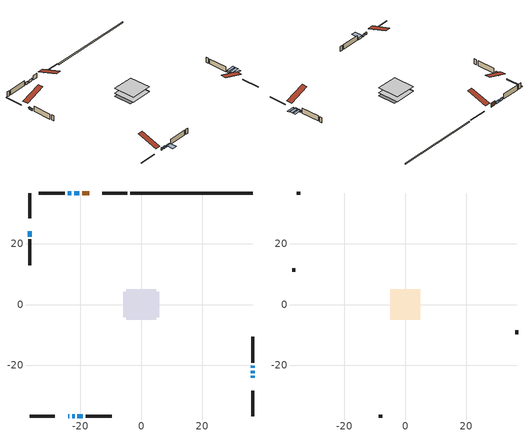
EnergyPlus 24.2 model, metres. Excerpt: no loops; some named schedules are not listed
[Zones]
conditioned space
 floor adiabatic (Floor2 construction): -4.95,-4.95 -4.95,4.95 4.95,4.95 4.95,-4.95 z0.25
 floor adiabatic (AdiabaticFloorConstruction): -4.94,-4.94 -4.94,4.94 4.94,4.94 4.94,-4.94 z0.25
 floor foundation (Slab1 construction): -5.94,-4.11 -5.94,4.11 5.94,4.11 5.94,-4.11 z-0.36
 wall outside (RimJoist1 construction): -4.52,36.64 -12.77,36.64 / -36.64,-36.64 -28.39,-36.64 / -36.64,36.64 -36.64,28.39 / 36.64,-36.64 36.64,-28.39 z0.25:0.55
 wall outside (AdiabaticWallConstruction 1): -17.17,36.64 -19.4,36.64 z0.25:2.28
 wall outside (AdiabaticWallConstruction): -24,-36.64 -23.64,-36.64 / -22.71,-36.64 -21.9,-36.64 / -20.32,36.64 -22.04,36.64 / -22.97,36.64 -24.19,36.64 z0.25:1.47; 36.64,-24 36.64,-23.48 z0.25:0.76; -20.97,-36.64 -19.14,-36.64 / 36.64,-22.56 36.64,-21.69 / -36.64,24 -36.64,22.32 z0.25:1.09; 36.64,-20.77 36.64,-20.05 z0.25:1.14
 wall outside (Wall1 construction): -25.12,36.64 -33.62,36.64 / -18.21,-36.64 -9.71,-36.64 / -36.64,21.39 -36.64,12.89 / 36.64,-19.13 36.64,-10.63 z0.25:2.69
 wall foundation (FoundationWall1 construction): 36.64,36.64 -3.6,36.64 z-0.36:0.25
 window (WindowConstruction 7): -23.99,-36.64 -23.64,-36.64 z0.25:1.47
 window (WindowConstruction 8): 36.64,-23.99 36.64,-23.49 z0.25:0.76
 window (WindowConstruction): -22.71,-36.64 -21.9,-36.64 z0.25:1.47
 window (WindowConstruction 1): -20.97,-36.64 -19.14,-36.64 z0.25:1.09
 window (WindowConstruction 2): -20.32,36.64 -22.04,36.64 z0.25:1.47
 window (WindowConstruction 3): -22.97,36.64 -24.19,36.64 z0.25:1.47
 window (WindowConstruction 4): 36.64,-22.56 36.64,-21.69 z0.25:1.09
 window (WindowConstruction 5): 36.64,-20.76 36.64,-20.06 z0.25:1.14
 window (WindowConstruction 6): -36.64,23.99 -36.64,22.32 z0.25:1.09
 door (Door): -17.17,36.64 -19.4,36.64 z0.25:2.28
 ceiling adiabatic (AdiabaticFloorConstruction): 4.94,-4.94 4.94,4.94 -4.94,4.94 -4.94,-4.94 z0.25
attic - vented
 floor to conditioned space (Floor1 construction Reversed): -4.95,-4.95 -4.95,4.95 4.95,4.95 4.95,-4.95 z2.69
 wall outside (Wall2 construction): -34.55,36.64 -35.71,36.64 / -8.78,-36.64 -7.63,-36.64 / -36.64,11.96 -36.64,10.81 / 36.64,-9.7 36.64,-8.54 z0.25:2.69
 roof outside (Roof1 construction): -16.24,36.64,2.69 -16.24,27,5.9 -13.7,27,5.9 -13.7,36.64,2.69; -24.92,-36.64,2.69 -24.92,-27,5.9 -27.46,-27,5.9 -27.46,-36.64,2.69; -36.64,24.92,2.69 -27,24.92,5.9 -27,27.46,5.9 -36.64,27.46,2.69; 36.64,-24.92,2.69 27,-24.92,5.9 27,-27.46,5.9 36.64,-27.46,2.69
shading: 36.64,-23.34 36.64,-24.14 40.3,-24.14 40.3,-23.34 z0.91; -18.99,-36.64 -21.12,-36.64 -21.12,-40.3 -18.99,-40.3 z1.24; 36.64,-21.54 36.64,-22.71 40.3,-22.71 40.3,-21.54 z1.24; 36.64,-19.91 36.64,-20.91 40.3,-20.91 40.3,-19.91 z1.29; -36.64,22.17 -36.64,24.14 -37.25,24.14 -37.25,22.17 z1.24
[Building]
Building 1: Terrain=Suburbs
[Site:Location]
Kamloops AP_BC: Latitude {deg}=50.7; Longitude {deg}=-120.45; Time Zone {hr}=-8; Elevation {m}=345; Keep Site Location Information=Yes
[Site:GroundTemperature:Shallow]
5.27319, 3.4012, 3.25128, 4.13963, 7.70588, 11.2555, 14.3329, 16.2823, 16.4479, 14.8624, 11.8635, 8.42276
[Site:WaterMainsTemperature]
Calculation Method=Schedule; Temperature Schedule=mains temperature schedule
[Material] Roughness=Rough; Thermal Absorptance=0.9
Name | Thickness {m} | Conductivity {W/m-K} | Density {kg/m3} | Specific Heat {J/kg-K} | Solar Absorptance | Visible Absorptance
asphalt or fiberglass shingles | 0.00635 | 0.162714 | 1121.4 | 1465.45 | 0.4 | 0.4
ceiling loosefill ins | 0.169333 | 0.0480833 | 16.02 | 1046.75 | 0.7 | 0.7
ceiling stud and cavity | 0.1397 | 0.137738 | 65.682 | 1177.47 | 0.7 | 0.7
concrete 4.0 in. | 0.1016 | 1.803125 | 2242.8 | 837.4 | 0.7 | 0.7
concrete 8.0 in. | 0.2032 | 1.803125 | 2242.8 | 837.4 | 0.7 | 0.7
door material | 0.04445 | 0.0451087 | 512.64 | 1214.23 | 0.7 | 0.7
exterior vertical ins | 0.0249755 | 0.029427 | 32.04 | 1214.23 | 0.7 | 0.7
floor covering | 0.0127 | 9.015625 | 54.468 | 1339.84 | 0.6 | 0.6
floor covering 1 | 0.0127 | 0.0433444 | 54.468 | 1339.84 | 0.6 | 0.6
floor rigid ins; wall rigid ins 1 | 0.512978 | 0.029427 | 32.04 | 1214.23 | 0.7 | 0.7
floor stud and cavity | 0.0889 | 0.233522 | 50.32683 | 1063.81 | 0.7 | 0.7
floor stud and cavity 1 | 0.1397 | 1.75129 | 37.0049 | 1207.88 | 0.7 | 0.7
furniture material conditioned space 1 | 0.1524 | 0.115458 | 640.8 | 1214.23 | 0.6 | 0.6
gypsum board | 0.0127 | 0.160291 | 801 | 837.4 | 0.6 | 0.6
gypsum board 1 | 0.0127 | 0.160291 | 801 | 837.4 | 0.7 | 0.7
osb sheathing 0.5 in. | 0.0127 | 0.115458 | 512.64 | 1214.23 | 0.7 | 0.7
osb sheathing 0.75 in. | 0.01905 | 0.115458 | 512.64 | 1214.23 | 0.7 | 0.7
osb sheathing 2.0 in. | 0.0508 | 0.115458 | 512.64 | 1214.23 | 0.7 | 0.7
rim joist rigid ins; wall rigid ins | 0.051816 | 0.029427 | 32.04 | 1214.23 | 0.7 | 0.7
rim joist stud and cavity | 0.0508 | 0.0376839 | 125.044 | 1163.47 | 0.6 | 0.6
wall stud and cavity | 0.1397 | 0.209893 | 139.0536 | 1170.24 | 0.7 | 0.7
wall stud and cavity 1 | 0.0889 | 6.9971 | 50.32683 | 1063.81 | 0.6 | 0.6
wall stud and cavity 2 | 0.0889 | 0.380278 | 52.3479 | 1209.89 | 0.7 | 0.7
wall stud and cavity 3 | 0.0889 | 0.391764 | 83.0341 | 1211.67 | 0.7 | 0.7
wood siding | 0.0254 | 0.102417 | 544.68 | 1172.36 | 0.4 | 0.4
wood siding 1 | 0.00254 | 0.102417 | 544.68 | 1172.36 | 0.4 | 0.4
wood siding 2; wood siding 3; wood siding 4 | 0.0254 | 0.102417 | 544.68 | 1172.36 | 0.7 | 0.7
[WindowMaterial:SimpleGlazingSystem]
Name | U-Factor {W/m2-K} | Solar Heat Gain Coefficient
WindowMaterial | 4.752486 | 0.65
WindowMaterial 1 | 4.408967 | 0.67
WindowMaterial 2 | 3.55216 | 0.7
WindowMaterial 3 | 4.42657 | 0.67
WindowMaterial 4 | 5.09657 | 0.63
WindowMaterial 5 | 5.20275 | 0.63
WindowMaterial 6 | 5.53662 | 0.61
WindowMaterial 7 | 4.38398 | 0.64
WindowMaterial 8 | 4.7593 | 0.61
[Construction]
AdiabaticFloorConstruction: floor stud and cavity 1, floor rigid ins, osb sheathing 0.75 in., floor covering 1
AdiabaticWallConstruction: wood siding 3, wall rigid ins 1, wall stud and cavity 2, gypsum board
AdiabaticWallConstruction 1: wood siding 4, wall rigid ins 1, wall stud and cavity 2, gypsum board
Door: door material
Floor1 construction Reversed: gypsum board, ceiling stud and cavity, ceiling loosefill ins
Floor2 construction: floor stud and cavity, floor covering
FoundationWall1 construction: concrete 8.0 in., gypsum board 1
furniture construction conditioned space 1: furniture material conditioned space 1
PartitionWallConstruction: gypsum board, wall stud and cavity 3, gypsum board
RimJoist1 construction: wood siding 2, rim joist rigid ins, osb sheathing 2.0 in., rim joist stud and cavity
Roof1 construction: asphalt or fiberglass shingles
Slab1 construction: concrete 4.0 in.
Wall1 construction: wood siding, wall rigid ins, osb sheathing 0.5 in., wall stud and cavity, gypsum board
Wall2 construction: wood siding 1, wall stud and cavity 1
WindowConstruction: WindowMaterial
WindowConstruction 1: WindowMaterial 1
WindowConstruction 2: WindowMaterial 2
WindowConstruction 3: WindowMaterial 3
WindowConstruction 4: WindowMaterial 4
WindowConstruction 5: WindowMaterial 5
WindowConstruction 6: WindowMaterial 6
WindowConstruction 7: WindowMaterial 7
WindowConstruction 8: WindowMaterial 8
[Zone] Multiplier=1; Part of Total Floor Area=Yes
Name | Volume {m3}
attic - vented | 50.9984
conditioned space | 319.9
[Space]
Name | Zone | Volume {m3}
attic - vented 1 | attic - vented | 50.9984
conditioned space 1 | conditioned space | 319.9
[ZoneInfiltration:EffectiveLeakageArea]
infil attic - vented 1: Zone or Space=attic - vented 1; Schedule=Always On Discrete; Effective Air Leakage Area {cm2}=4268.95; Stack Coefficient=0.000392867; Wind Coefficient=1.33919e-05
[ZoneMixing]
whole house fan mix: Zone or Space=attic - vented; Schedule=Always On Continuous; Design Flow Rate Calculation Method=Flow/Zone; Design Flow Rate {m3/s}=0; Source Zone or Space=conditioned space
[SurfaceProperty:ExposedFoundationPerimeter]
Slab1: Exposed Perimeter Calculation Method=TotalExposedPerimeter; Total Exposed Perimeter {m}=40.234
[InternalMass] Zone or ZoneList=conditioned space; Space or SpaceList=conditioned space 1
Name | Construction | Surface Area {m2}
furniture mass conditioned space 1 | furniture construction conditioned space 1 | 117.384
partition wall mass | PartitionWallConstruction | 195.63
[Lights]
interior lighting: Zone or ZoneList or Space or SpaceList=conditioned space 1; Schedule=interior lighting schedule; Design Level Calculation Method=LightingLevel; Lighting Level {W}=343.2; Return Air Fraction=0; Fraction Radiant=0.6; Fraction Visible=0.2; Fraction Replaceable=1
[People]
occupants: Zone or ZoneList or Space or SpaceList=conditioned space 1; Number of People Schedule=occupants schedule; Number of People Calculation Method=People; Number of People=3; Fraction Radiant=0.314171; Sensible Heat Fraction=0.56303; Activity Level Schedule=occupants activity schedule; Carbon Dioxide Generation Rate {m3/s-W}=0; Enable ASHRAE 55 Comfort Warnings=No; Mean Radiant Temperature Calculation Type=EnclosureAveraged
[ElectricEquipment] Zone or ZoneList or Space or SpaceList=conditioned space 1; Design Level Calculation Method=EquipmentLevel
Name | Schedule | Design Level {W} | Fraction Latent | Fraction Radiant | Fraction Lost
clothes dryer | clothes dryer schedule | 140.772 | 0.015 | 0.081 | 0.85
clothes washer | clothes washer schedule | 32.1985 | 0.03 | 0.162 | 0.7
cooking range | cooking range schedule | 215.147 | 0.08 | 0.432 | 0.2
dishwasher | dishwasher schedule | 66.8632 | 0.3 | 0.18 | 0.4
fridge | fridge schedule | 72.9452 | 0 | 0.6 | 0
mech vent bath fan 0 | mech vent bath fan 0 schedule | 25.1 | 0 | 0 | 1
mech vent house fan | mech vent house fan schedule | 0 | 0 | 0 | 1
mech vent house fan cfis | mech vent house fan cfis schedule | 0 | 0 | 0 | 0
mech vent range fan 0 | mech vent range fan 0 schedule | 57 | 0 | 0 | 1
misc plug loads | misc plug loads schedule | 494.7 | 0.045 | 0.513 | 0.1
whole house fan | Always On Discrete | 0 | 0 | 0 | 1
[OtherEquipment] Zone or ZoneList or Space or SpaceList=conditioned space 1; Design Level Calculation Method=EquipmentLevel
Name | Fuel Type | Schedule | Design Level {W} | Fraction Latent | Fraction Radiant | Fraction Lost
clothes dryer 1 | Electricity | clothes dryer schedule | 0 | 0.015 | 0.081 | 0.85
cooking range 1 | Electricity | cooking range schedule | 0 | 0.08 | 0.432 | 0.2
general water use latent | None | general water use schedule | 62.594 | 1 | 0 | 0
general water use sensible | None | general water use schedule | -61.6891 | 0 | 0.6 | 0
mech vent house fan latent load | None | Always On Discrete | 0 | 1 | 0 | 0
mech vent house fan sensible load | None | Always On Discrete | 0 | 0 | 0 | 0
water heater energy adjustment1 | NaturalGas | Always On Discrete | 0.01 | 0 | 0 | 1
[ZoneInfiltration:DesignFlowRate] Zone or ZoneList or Space or SpaceList=conditioned space 1; Schedule=Always On Discrete; Design Flow Rate Calculation Method=Flow/Zone; Design Flow Rate {m3/s}=0
infil flow; natural vent flow; whole house fan flow
[AvailabilityManager:Scheduled]
furnace airloop Availability Manager: Schedule=Always On Discrete
[Foundation:Kiva]
Foundation Kiva 1: Initial Indoor Air Temperature {C}=18; Wall Height Above Grade {m}=0.249997; Wall Depth Below Slab {m}=0.2032; Custom Block Material Name 1=exterior vertical ins; Custom Block Depth 1 {m}=0.609996; Custom Block X Position 1 {m}=0.2159; Custom Block Z Position 1 {m}=0
[Foundation:Kiva:Settings]
Soil Conductivity {W/m-K}=0.849921; Soil Density {kg/m3}=1842.3; Soil Specific Heat {J/kg-K}=418.7; Ground Solar Absorptivity=0.9; Ground Thermal Absorptivity=0.9; Ground Surface Roughness {m}=0.03; Far-Field Width {m}=40; Deep-Ground Boundary Condition=ZeroFlux; Deep-Ground Depth {m}=40; Minimum Cell Dimension {m}=0.2; Maximum Cell Growth Coefficient=3; Simulation Timestep=Timestep
[Exterior:Lights]
exterior lighting: Schedule=exterior lighting schedule; Design Level {W}=75.6
[EnergyManagementSystem:GlobalVariable]
furnace_airloop_Fan_RTF
infil_program_Qfan
infil_program_Qinf
natural_vent_program_Qnv
natural_vent_program_Qwhf
[EnergyManagementSystem:Sensor]
Name | Output:Variable or Output:Meter Index Key | Output:Variable or Output:Meter
airflow_gain | infil flow | Infiltration Sensible Heat Gain Energy
airflow_gain_1 | natural vent flow | Infiltration Sensible Heat Gain Energy
airflow_gain_2 | whole house fan flow | Infiltration Sensible Heat Gain Energy
airflow_loss | infil flow | Infiltration Sensible Heat Loss Energy
airflow_loss_1 | natural vent flow | Infiltration Sensible Heat Loss Energy
airflow_loss_2 | whole house fan flow | Infiltration Sensible Heat Loss Energy
clg_load_cond |  | Cooling:EnergyTransfer:Zone:CONDITIONED SPACE
clg_sp_s; clg_sp_s_1 | cooling setpoint | Schedule Value
clothes_dryer_exhaust_0_sch_s | clothes dryer exhaust 0 schedule | Schedule Value
cool_season | cooling season schedule | Schedule Value
htg_load_cond |  | Heating:EnergyTransfer:Zone:CONDITIONED SPACE
htg_sp_s; htg_sp_s_1 | heating setpoint | Schedule Value
ig_ee_conv | clothes dryer | Electric Equipment Convective Heating Energy
ig_ee_conv_2 | cooking range | Electric Equipment Convective Heating Energy
ig_ee_conv_4 | fridge | Electric Equipment Convective Heating Energy
ig_ee_conv_5 | misc plug loads | Electric Equipment Convective Heating Energy
ig_ee_conv_6 | whole house fan | Electric Equipment Convective Heating Energy
ig_ee_rad | clothes dryer | Electric Equipment Radiant Heating Energy
ig_ee_rad_2 | cooking range | Electric Equipment Radiant Heating Energy
ig_ee_rad_4 | fridge | Electric Equipment Radiant Heating Energy
ig_ee_rad_5 | misc plug loads | Electric Equipment Radiant Heating Energy
ig_ee_rad_6 | whole house fan | Electric Equipment Radiant Heating Energy
ig_lgt_conv | interior lighting | Lights Convective Heating Energy
ig_lgt_rad | interior lighting | Lights Radiant Heating Energy
ig_lgt_vis | interior lighting | Lights Visible Radiation Heating Energy
ig_oe_conv | clothes dryer 1 | Other Equipment Convective Heating Energy
ig_oe_conv_1 | cooking range 1 | Other Equipment Convective Heating Energy
ig_oe_conv_2 | general water use latent | Other Equipment Convective Heating Energy
ig_oe_conv_3 | general water use sensible | Other Equipment Convective Heating Energy
ig_oe_conv_4 | water heater energy adjustment1 | Other Equipment Convective Heating Energy
ig_oe_rad | clothes dryer 1 | Other Equipment Radiant Heating Energy
ig_oe_rad_1 | cooking range 1 | Other Equipment Radiant Heating Energy
ig_oe_rad_2 | general water use latent | Other Equipment Radiant Heating Energy
ig_oe_rad_3 | general water use sensible | Other Equipment Radiant Heating Energy
ig_oe_rad_4 | water heater energy adjustment1 | Other Equipment Radiant Heating Energy
ig_ppl_conv | occupants | People Convective Heating Energy
ig_ppl_rad | occupants | People Radiant Heating Energy
im_conv | furniture mass conditioned space 1 | Surface Inside Face Convection Heat Gain Energy
im_conv_1 | partition wall mass | Surface Inside Face Convection Heat Gain Energy
im_ig | furniture mass conditioned space 1 | Surface Inside Face Internal Gains Radiation Heat Gain Energy
im_ig_1 | partition wall mass | Surface Inside Face Internal Gains Radiation Heat Gain Energy
im_lgt | furniture mass conditioned space 1 | Surface Inside Face Lights Radiation Heat Gain Energy
im_lgt_1 | partition wall mass | Surface Inside Face Lights Radiation Heat Gain Energy
im_sol | furniture mass conditioned space 1 | Surface Inside Face Solar Radiation Heat Gain Energy
im_sol_1 | partition wall mass | Surface Inside Face Solar Radiation Heat Gain Energy
im_surf | furniture mass conditioned space 1 | Surface Inside Face Net Surface Thermal Radiation Heat Gain Energy
im_surf_1 | partition wall mass | Surface Inside Face Net Surface Thermal Radiation Heat Gain Energy
mech_vent_bath_fan_0_sch_s | mech vent bath fan 0 schedule | Schedule Value
mech_vent_range_fan_0_sch_s | mech vent range fan 0 schedule | Schedule Value
mv_conv | mech vent bath fan 0 | Electric Equipment Convective Heating Energy
mv_conv_1 | mech vent house fan | Electric Equipment Convective Heating Energy
mv_conv_2 | mech vent house fan cfis | Electric Equipment Convective Heating Energy
mv_conv_3 | mech vent range fan 0 | Electric Equipment Convective Heating Energy
mv_conv_4 | mech vent house fan latent load | Other Equipment Convective Heating Energy
mv_conv_5 | mech vent house fan sensible load | Other Equipment Convective Heating Energy
mv_rad | mech vent bath fan 0 | Electric Equipment Radiant Heating Energy
mv_rad_1 | mech vent house fan | Electric Equipment Radiant Heating Energy
mv_rad_2 | mech vent house fan cfis | Electric Equipment Radiant Heating Energy
mv_rad_3 | mech vent range fan 0 | Electric Equipment Radiant Heating Energy
mv_rad_4 | mech vent house fan latent load | Other Equipment Radiant Heating Energy
mv_rad_5 | mech vent house fan sensible load | Other Equipment Radiant Heating Energy
natural_vent_s | natural vent schedule | Schedule Value
out_pb_s |  | Site Outdoor Air Barometric Pressure
out_wt_s |  | Site Outdoor Air Humidity Ratio
site_vw_s |  | Site Wind Speed
ss_back_out | Window1 | Surface Window Shortwave from Zone Back Out Window Heat Transfer Rate
ss_back_out_1 | Window2 | Surface Window Shortwave from Zone Back Out Window Heat Transfer Rate
ss_back_out_2 | Window3 | Surface Window Shortwave from Zone Back Out Window Heat Transfer Rate
ss_back_out_3 | Window4 | Surface Window Shortwave from Zone Back Out Window Heat Transfer Rate
ss_back_out_4 | Window5 | Surface Window Shortwave from Zone Back Out Window Heat Transfer Rate
ss_back_out_5 | Window6 | Surface Window Shortwave from Zone Back Out Window Heat Transfer Rate
ss_back_out_6 | Window7 | Surface Window Shortwave from Zone Back Out Window Heat Transfer Rate
ss_back_out_7 | Window8 | Surface Window Shortwave from Zone Back Out Window Heat Transfer Rate
ss_back_out_8 | Window9 | Surface Window Shortwave from Zone Back Out Window Heat Transfer Rate
ss_conv | Door1 | Surface Inside Face Convection Heat Gain Energy
ss_conv_1 | Window1 | Surface Inside Face Convection Heat Gain Energy
ss_conv_2 | Window2 | Surface Inside Face Convection Heat Gain Energy
ss_conv_3 | Window3 | Surface Inside Face Convection Heat Gain Energy
ss_conv_4 | Window4 | Surface Inside Face Convection Heat Gain Energy
ss_conv_5 | Window5 | Surface Inside Face Convection Heat Gain Energy
ss_conv_6 | Window6 | Surface Inside Face Convection Heat Gain Energy
ss_conv_7 | Window7 | Surface Inside Face Convection Heat Gain Energy
ss_conv_8 | Window8 | Surface Inside Face Convection Heat Gain Energy
ss_conv_9 | Window9 | Surface Inside Face Convection Heat Gain Energy
ss_ig | Door1 | Surface Inside Face Internal Gains Radiation Heat Gain Energy
ss_ig_1 | Window1 | Surface Inside Face Internal Gains Radiation Heat Gain Energy
ss_ig_2 | Window2 | Surface Inside Face Internal Gains Radiation Heat Gain Energy
ss_ig_3 | Window3 | Surface Inside Face Internal Gains Radiation Heat Gain Energy
ss_ig_4 | Window4 | Surface Inside Face Internal Gains Radiation Heat Gain Energy
ss_ig_5 | Window5 | Surface Inside Face Internal Gains Radiation Heat Gain Energy
ss_ig_6 | Window6 | Surface Inside Face Internal Gains Radiation Heat Gain Energy
ss_ig_7 | Window7 | Surface Inside Face Internal Gains Radiation Heat Gain Energy
ss_ig_8 | Window8 | Surface Inside Face Internal Gains Radiation Heat Gain Energy
ss_ig_9 | Window9 | Surface Inside Face Internal Gains Radiation Heat Gain Energy
ss_lgt | Door1 | Surface Inside Face Lights Radiation Heat Gain Energy
ss_sol | Door1 | Surface Inside Face Solar Radiation Heat Gain Energy
ss_surf | Door1 | Surface Inside Face Net Surface Thermal Radiation Heat Gain Energy
ss_surf_1 | Window1 | Surface Inside Face Net Surface Thermal Radiation Heat Gain Energy
ss_surf_2 | Window2 | Surface Inside Face Net Surface Thermal Radiation Heat Gain Energy
ss_surf_3 | Window3 | Surface Inside Face Net Surface Thermal Radiation Heat Gain Energy
ss_surf_4 | Window4 | Surface Inside Face Net Surface Thermal Radiation Heat Gain Energy
ss_surf_5 | Window5 | Surface Inside Face Net Surface Thermal Radiation Heat Gain Energy
ss_surf_6 | Window6 | Surface Inside Face Net Surface Thermal Radiation Heat Gain Energy
ss_surf_7 | Window7 | Surface Inside Face Net Surface Thermal Radiation Heat Gain Energy
ss_surf_8 | Window8 | Surface Inside Face Net Surface Thermal Radiation Heat Gain Energy
ss_surf_9 | Window9 | Surface Inside Face Net Surface Thermal Radiation Heat Gain Energy
ss_trans_in | Window1 | Surface Window Transmitted Solar Radiation Rate
ss_trans_in_1 | Window2 | Surface Window Transmitted Solar Radiation Rate
ss_trans_in_2 | Window3 | Surface Window Transmitted Solar Radiation Rate
ss_trans_in_3 | Window4 | Surface Window Transmitted Solar Radiation Rate
ss_trans_in_4 | Window5 | Surface Window Transmitted Solar Radiation Rate
ss_trans_in_5 | Window6 | Surface Window Transmitted Solar Radiation Rate
ss_trans_in_6 | Window7 | Surface Window Transmitted Solar Radiation Rate
ss_trans_in_7 | Window8 | Surface Window Transmitted Solar Radiation Rate
ss_trans_in_8 | Window9 | Surface Window Transmitted Solar Radiation Rate
ss_trans_out | Window1 | Surface Inside Face Initial Transmitted Diffuse Transmitted Out Window Solar Radiation Rate
ss_trans_out_1 | Window2 | Surface Inside Face Initial Transmitted Diffuse Transmitted Out Window Solar Radiation Rate
ss_trans_out_2 | Window3 | Surface Inside Face Initial Transmitted Diffuse Transmitted Out Window Solar Radiation Rate
ss_trans_out_3 | Window4 | Surface Inside Face Initial Transmitted Diffuse Transmitted Out Window Solar Radiation Rate
ss_trans_out_4 | Window5 | Surface Inside Face Initial Transmitted Diffuse Transmitted Out Window Solar Radiation Rate
ss_trans_out_5 | Window6 | Surface Inside Face Initial Transmitted Diffuse Transmitted Out Window Solar Radiation Rate
ss_trans_out_6 | Window7 | Surface Inside Face Initial Transmitted Diffuse Transmitted Out Window Solar Radiation Rate
ss_trans_out_7 | Window8 | Surface Inside Face Initial Transmitted Diffuse Transmitted Out Window Solar Radiation Rate
ss_trans_out_8 | Window9 | Surface Inside Face Initial Transmitted Diffuse Transmitted Out Window Solar Radiation Rate
s_conv | Floor1 | Surface Inside Face Convection Heat Gain Energy
s_conv_1 | Floor2 | Surface Inside Face Convection Heat Gain Energy
s_conv_10 | Wall1:0 | Surface Inside Face Convection Heat Gain Energy
s_conv_11 | Wall1:180 | Surface Inside Face Convection Heat Gain Energy
s_conv_12 | Wall1:270 | Surface Inside Face Convection Heat Gain Energy
s_conv_13 | Wall1:90 | Surface Inside Face Convection Heat Gain Energy
s_conv_2 | FoundationWall1 | Surface Inside Face Convection Heat Gain Energy
s_conv_3 | inferred conditioned ceiling | Surface Inside Face Convection Heat Gain Energy
s_conv_4 | inferred conditioned floor | Surface Inside Face Convection Heat Gain Energy
s_conv_5 | RimJoist1:0 | Surface Inside Face Convection Heat Gain Energy
s_conv_6 | RimJoist1:180 | Surface Inside Face Convection Heat Gain Energy
s_conv_7 | RimJoist1:270 | Surface Inside Face Convection Heat Gain Energy
s_conv_8 | RimJoist1:90 | Surface Inside Face Convection Heat Gain Energy
s_conv_9 | Slab1 | Surface Inside Face Convection Heat Gain Energy
s_ig | Floor1 | Surface Inside Face Internal Gains Radiation Heat Gain Energy
s_ig_1 | Floor2 | Surface Inside Face Internal Gains Radiation Heat Gain Energy
s_ig_10 | Wall1:0 | Surface Inside Face Internal Gains Radiation Heat Gain Energy
s_ig_11 | Wall1:180 | Surface Inside Face Internal Gains Radiation Heat Gain Energy
s_ig_12 | Wall1:270 | Surface Inside Face Internal Gains Radiation Heat Gain Energy
s_ig_13 | Wall1:90 | Surface Inside Face Internal Gains Radiation Heat Gain Energy
s_ig_2 | FoundationWall1 | Surface Inside Face Internal Gains Radiation Heat Gain Energy
s_ig_3 | inferred conditioned ceiling | Surface Inside Face Internal Gains Radiation Heat Gain Energy
s_ig_4 | inferred conditioned floor | Surface Inside Face Internal Gains Radiation Heat Gain Energy
s_ig_5 | RimJoist1:0 | Surface Inside Face Internal Gains Radiation Heat Gain Energy
s_ig_6 | RimJoist1:180 | Surface Inside Face Internal Gains Radiation Heat Gain Energy
s_ig_7 | RimJoist1:270 | Surface Inside Face Internal Gains Radiation Heat Gain Energy
s_ig_8 | RimJoist1:90 | Surface Inside Face Internal Gains Radiation Heat Gain Energy
s_ig_9 | Slab1 | Surface Inside Face Internal Gains Radiation Heat Gain Energy
s_lgt | Floor1 | Surface Inside Face Lights Radiation Heat Gain Energy
s_lgt_1 | Floor2 | Surface Inside Face Lights Radiation Heat Gain Energy
s_lgt_10 | Wall1:0 | Surface Inside Face Lights Radiation Heat Gain Energy
s_lgt_11 | Wall1:180 | Surface Inside Face Lights Radiation Heat Gain Energy
s_lgt_12 | Wall1:270 | Surface Inside Face Lights Radiation Heat Gain Energy
s_lgt_13 | Wall1:90 | Surface Inside Face Lights Radiation Heat Gain Energy
s_lgt_2 | FoundationWall1 | Surface Inside Face Lights Radiation Heat Gain Energy
s_lgt_3 | inferred conditioned ceiling | Surface Inside Face Lights Radiation Heat Gain Energy
s_lgt_4 | inferred conditioned floor | Surface Inside Face Lights Radiation Heat Gain Energy
s_lgt_5 | RimJoist1:0 | Surface Inside Face Lights Radiation Heat Gain Energy
s_lgt_6 | RimJoist1:180 | Surface Inside Face Lights Radiation Heat Gain Energy
s_lgt_7 | RimJoist1:270 | Surface Inside Face Lights Radiation Heat Gain Energy
s_lgt_8 | RimJoist1:90 | Surface Inside Face Lights Radiation Heat Gain Energy
s_lgt_9 | Slab1 | Surface Inside Face Lights Radiation Heat Gain Energy
s_sol | Floor1 | Surface Inside Face Solar Radiation Heat Gain Energy
s_sol_1 | Floor2 | Surface Inside Face Solar Radiation Heat Gain Energy
s_sol_10 | Wall1:0 | Surface Inside Face Solar Radiation Heat Gain Energy
s_sol_11 | Wall1:180 | Surface Inside Face Solar Radiation Heat Gain Energy
s_sol_12 | Wall1:270 | Surface Inside Face Solar Radiation Heat Gain Energy
s_sol_13 | Wall1:90 | Surface Inside Face Solar Radiation Heat Gain Energy
s_sol_2 | FoundationWall1 | Surface Inside Face Solar Radiation Heat Gain Energy
s_sol_3 | inferred conditioned ceiling | Surface Inside Face Solar Radiation Heat Gain Energy
s_sol_4 | inferred conditioned floor | Surface Inside Face Solar Radiation Heat Gain Energy
